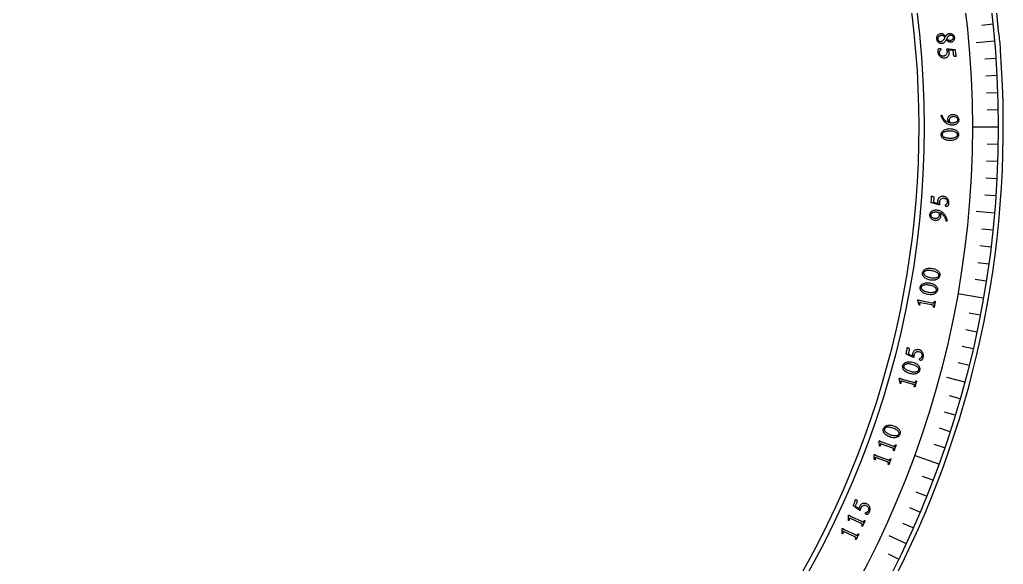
# Model space of a CAD drawing. Header units: millimetres. Extents: x -50 to 50, y -50 to 64.
# Drawn here: x 0.35 to 50, y -22.07 to 5.43 of the extents above; entities that cross this region are included whole.
import ezdxf

# ---------------------------------------------------------------- set-up
doc = ezdxf.new("R2010")
doc.units = ezdxf.units.MM
for name, color, linetype in [('CUT_INNER', 6, 'Continuous'), ('CUT_OUTER', 1, 'Continuous'), ('ENGRAVE', 7, 'Continuous'), ('ENGRAVE_FINE', 8, 'Continuous'), ('TEXT', 5, 'Continuous')]:
    doc.layers.add(name, color=color, linetype=linetype)

msp = doc.modelspace()

# ---------------------------------------------------------------- linework, layer by layer
at = {"layer": 'CUT_INNER'}
msp.add_arc((0.0002, -0.0001), 45.7499, 92.31774, 38.3206, dxfattribs=at)
at = {"layer": 'CUT_OUTER'}
for centre, radius, start, end in [((0.1797, 0.025), 49.8186, 5.34068, 8.79226), ((46.0281, 3.939), 3.8229, 358.87126, 10.90139), ((0, -0.0002), 49.9998, 177.11535, 4.43206)]:
    msp.add_arc(centre, radius, start, end, dxfattribs=at)
at = {"layer": 'ENGRAVE'}
for points in [[(49.5557, 4.3356), (48.6243, 4.2541)], [(49.745, 0), (48.436, 0)], [(49.5557, -4.3356), (48.6243, -4.2541)], [(48.9893, -8.6381), (47.7001, -8.4108)], [(48.05, -12.875), (47.1468, -12.633)], [(46.745, -17.0138), (45.515, -16.5661)], [(45.0843, -21.0231), (44.2369, -20.628)]]:
    msp.add_lwpolyline(points, dxfattribs=at)
for radius in [49.745, 48.436, 46.005]:
    msp.add_circle((0, 0), radius, dxfattribs=at)
at = {"layer": 'ENGRAVE_FINE'}
for points in [[(49.4725, 5.1998), (48.9146, 5.1411)], [(49.6238, 3.47), (49.0642, 3.4309)], [(49.6768, 2.6035), (49.1166, 2.5741)], [(49.7147, 1.7361), (49.154, 1.7165)], [(49.7374, 0.8682), (49.1765, 0.8584)], [(49.7374, -0.8682), (49.1765, -0.8584)], [(49.7147, -1.7361), (49.154, -1.7165)], [(49.6768, -2.6035), (49.1166, -2.5741)], [(49.6238, -3.47), (49.0642, -3.4309)], [(49.4725, -5.1998), (48.9146, -5.1411)], [(49.3742, -6.0624), (48.8174, -5.994)], [(49.2609, -6.9232), (48.7053, -6.8451)], [(49.1326, -7.7818), (48.5785, -7.6941)], [(48.831, -9.4918), (48.2804, -9.3847)], [(48.658, -10.3426), (48.1092, -10.2259)], [(48.47, -11.1902), (47.9234, -11.064)], [(48.2674, -12.0344), (47.723, -11.8987)], [(47.818, -13.7116), (47.2787, -13.5569)], [(47.5714, -14.544), (47.0349, -14.38)], [(47.3103, -15.3721), (46.7768, -15.1987)], [(47.0348, -16.1954), (46.5044, -16.0127)], [(46.441, -17.827), (45.9172, -17.626)], [(46.1228, -18.6348), (45.6026, -18.4247)], [(45.7905, -19.4369), (45.2741, -19.2177)], [(45.4443, -20.2331), (44.9318, -20.0049)], [(44.7105, -21.8068), (44.2063, -21.5608)]]:
    msp.add_lwpolyline(points, dxfattribs=at)
at = {"layer": 'TEXT'}
for points in [[(47.5297, 4.5295), (47.5312, 4.499), (47.5295, 4.4695), (47.5247, 4.4411), (47.5168, 4.4137), (47.5059, 4.3881), (47.4922, 4.3647), (47.4756, 4.3437), (47.4561, 4.325), (47.4338, 4.3093), (47.4088, 4.2973), (47.3809, 4.2889), (47.3503, 4.2842), (47.3246, 4.2835), (47.3003, 4.2861), (47.2775, 4.292), (47.2561, 4.3012), (47.2361, 4.3127), (47.2173, 4.3257), (47.1999, 4.3401), (47.1837, 4.356), (47.1686, 4.3724), (47.1547, 4.3884), (47.1418, 4.4041), (47.13, 4.4194), (47.1281, 4.423), (47.1261, 4.424), (47.1239, 4.4226), (47.1217, 4.4187), (47.1116, 4.3966), (47.0998, 4.3745), (47.0862, 4.3523), (47.0709, 4.3301), (47.0541, 4.3086), (47.036, 4.2889), (47.0168, 4.2708), (46.9964, 4.2543), (46.9749, 4.2404), (46.9526, 4.2298), (46.9295, 4.2226), (46.9055, 4.2187), (46.872, 4.218), (46.8399, 4.2219), (46.8091, 4.2305), (46.7797, 4.2438), (46.7522, 4.2609), (46.7273, 4.2812), (46.705, 4.3045), (46.6853, 4.3309), (46.6688, 4.3596), (46.6561, 4.3898), (46.6472, 4.4215), (46.6421, 4.4547), (46.6404, 4.4905), (46.6424, 4.5247), (46.648, 4.5573), (46.6572, 4.5882), (46.6699, 4.6168), (46.6856, 4.6425), (46.7044, 4.6654), (46.7263, 4.6853), (46.7509, 4.7018), (46.7778, 4.7146), (46.807, 4.7236), (46.8386, 4.7288), (46.8604, 4.7298), (46.8815, 4.7282), (46.9017, 4.7241), (46.9212, 4.7175), (46.9398, 4.7089), (46.9575, 4.699), (46.9743, 4.6877), (46.9901, 4.6751), (47.0049, 4.6618), (47.0188, 4.6482), (47.0315, 4.6345), (47.0433, 4.6205), (47.054, 4.6071), (47.0637, 4.5948), (47.0724, 4.5838), (47.0801, 4.5741), (47.0823, 4.5722), (47.0842, 4.5716), (47.0858, 4.5725), (47.0871, 4.5747), (47.095, 4.5899), (47.1046, 4.6059), (47.116, 4.6227), (47.1292, 4.6402), (47.1439, 4.6577), (47.1601, 4.674), (47.1777, 4.6893), (47.1967, 4.7034), (47.217, 4.7157), (47.2388, 4.7252), (47.2618, 4.7319), (47.2862, 4.7358), (47.3151, 4.7367), (47.3433, 4.7335), (47.3709, 4.7263), (47.3979, 4.715), (47.4235, 4.7002), (47.4469, 4.6827), (47.4683, 4.6624), (47.4875, 4.6392), (47.5038, 4.614), (47.5163, 4.5873), (47.5249, 4.5591), (47.5297, 4.5295)], [(46.6911, 4.4566), (46.6967, 4.4252), (46.7072, 4.3978), (46.7225, 4.3742), (46.7428, 4.3544), (46.767, 4.3392), (46.794, 4.3293), (46.8238, 4.3245), (46.8565, 4.3251), (46.8769, 4.3284), (46.8965, 4.3347), (46.9152, 4.3439), (46.933, 4.356), (46.9498, 4.37), (46.9654, 4.385), (46.9799, 4.401), (46.9932, 4.4179), (47.0053, 4.4349), (47.0162, 4.4513), (47.0258, 4.4671), (47.0342, 4.4823), (47.0411, 4.4957), (47.0466, 4.5063), (47.0506, 4.5142), (47.0531, 4.5193), (47.0541, 4.522), (47.0547, 4.5244), (47.0551, 4.5263), (47.0551, 4.5279), (47.0548, 4.5298), (47.0544, 4.5314), (47.0538, 4.5326), (47.0532, 4.5334), (47.0326, 4.5577), (47.0112, 4.5781), (46.989, 4.5946), (46.9659, 4.6073), (46.9412, 4.6162), (46.9142, 4.6217), (46.885, 4.6237), (46.8534, 4.6222), (46.8267, 4.6182), (46.8023, 4.6116), (46.7801, 4.6024), (46.7603, 4.5906), (46.7428, 4.5769), (46.7278, 4.562), (46.7152, 4.5459), (46.7052, 4.5285), (46.6977, 4.5105), (46.6929, 4.4926), (46.6907, 4.4746), (46.6911, 4.4566)], [(47.4817, 4.532), (47.4767, 4.5555), (47.4662, 4.5766), (47.4504, 4.5952), (47.4291, 4.6115), (47.4044, 4.6243), (47.3779, 4.6326), (47.3498, 4.6364), (47.32, 4.6356), (47.2954, 4.6317), (47.2731, 4.6248), (47.2531, 4.6151), (47.2354, 4.6026), (47.2197, 4.5881), (47.2058, 4.5727), (47.1937, 4.5562), (47.1833, 4.5389), (47.1741, 4.5216), (47.1658, 4.5054), (47.1582, 4.4904), (47.1513, 4.4765), (47.1508, 4.4749), (47.1506, 4.4729), (47.1506, 4.4706), (47.1507, 4.468), (47.1508, 4.4673), (47.1508, 4.4669), (47.1508, 4.4666), (47.1508, 4.4666), (47.1511, 4.4646), (47.1516, 4.4627), (47.1521, 4.4611), (47.1529, 4.4597), (47.1696, 4.4411), (47.1878, 4.4249), (47.2075, 4.4108), (47.2288, 4.399), (47.2516, 4.39), (47.2758, 4.3843), (47.3015, 4.3819), (47.3286, 4.3828), (47.3486, 4.3857), (47.3679, 4.3905), (47.3868, 4.3974), (47.4051, 4.4062), (47.4223, 4.4168), (47.4378, 4.4289), (47.4515, 4.4426), (47.4635, 4.4578), (47.473, 4.4744), (47.4792, 4.4923), (47.4821, 4.5115), (47.4817, 4.532)], [(47.2574, 3.7589), (47.2583, 3.7196), (47.2543, 3.683), (47.2455, 3.6491), (47.232, 3.618), (47.2147, 3.5897), (47.1948, 3.5646), (47.1723, 3.5425), (47.1472, 3.5235), (47.1205, 3.508), (47.093, 3.4963), (47.0648, 3.4884), (47.0359, 3.4843), (47.0017, 3.4837), (46.9689, 3.4869), (46.9375, 3.494), (46.9074, 3.5049), (46.879, 3.5191), (46.8525, 3.5358), (46.8279, 3.5551), (46.8052, 3.5769), (46.7846, 3.6009), (46.7662, 3.6264), (46.75, 3.6537), (46.736, 3.6825), (46.7245, 3.7125), (46.7154, 3.743), (46.709, 3.774), (46.7051, 3.8056), (46.7045, 3.8196), (46.7046, 3.8354), (46.7056, 3.8529), (46.7074, 3.8721), (46.7102, 3.8917), (46.7142, 3.9105), (46.7194, 3.9284), (46.7258, 3.9455), (46.7283, 3.9489), (46.7322, 3.953), (46.7374, 3.958), (46.7439, 3.9638), (46.7512, 3.9693), (46.7589, 3.9735), (46.7668, 3.9762), (46.775, 3.9776), (46.789, 3.9777), (46.8018, 3.9755), (46.8134, 3.9711), (46.8238, 3.9643), (46.8325, 3.956), (46.839, 3.9468), (46.8433, 3.9369), (46.8453, 3.9262), (46.845, 3.9129), (46.842, 3.9009), (46.8361, 3.8901), (46.8273, 3.8806), (46.8175, 3.8717), (46.8083, 3.8628), (46.7997, 3.8538), (46.7917, 3.8448), (46.7835, 3.8339), (46.7769, 3.8221), (46.7718, 3.8095), (46.7683, 3.7961), (46.7661, 3.7823), (46.7648, 3.7688), (46.7644, 3.7553), (46.765, 3.7421), (46.7677, 3.7241), (46.7729, 3.7062), (46.7807, 3.6884), (46.791, 3.6708), (46.8041, 3.654), (46.8204, 3.639), (46.84, 3.6257), (46.8627, 3.6142), (46.8888, 3.6052), (46.9187, 3.5996), (46.9522, 3.5974), (46.9894, 3.5987), (47.0111, 3.6017), (47.0331, 3.6075), (47.0553, 3.616), (47.0777, 3.6272), (47.0992, 3.6414), (47.1187, 3.6587), (47.1362, 3.6791), (47.1518, 3.7026), (47.1641, 3.7295), (47.1719, 3.7602), (47.1754, 3.7945), (47.1743, 3.8326), (47.173, 3.8447), (47.1706, 3.8587), (47.1674, 3.8745), (47.1631, 3.8923), (47.1584, 3.9096), (47.1536, 3.9242), (47.1488, 3.9362), (47.144, 3.9456), (47.1442, 3.9477), (47.1452, 3.9498), (47.147, 3.9518), (47.1496, 3.9538), (47.1526, 3.9556), (47.1558, 3.957), (47.1591, 3.9579), (47.1625, 3.9584), (47.2015, 3.9539), (47.2405, 3.9494), (47.2794, 3.9449), (47.3184, 3.9404), (47.3567, 3.9359), (47.3937, 3.9316), (47.4293, 3.9275), (47.4636, 3.9234), (47.4957, 3.9197), (47.5247, 3.9166), (47.5506, 3.914), (47.5733, 3.9119), (47.5896, 3.7086), (47.5909, 3.6944), (47.5925, 3.68), (47.5945, 3.6655), (47.5969, 3.6509), (47.5994, 3.6368), (47.6019, 3.6239), (47.6044, 3.6123), (47.6069, 3.6019), (47.6091, 3.5934), (47.6107, 3.5873), (47.6116, 3.5836), (47.6119, 3.5824), (47.6102, 3.5789), (47.6086, 3.5756), (47.6071, 3.5726), (47.6058, 3.5699), (47.6044, 3.5676), (47.6026, 3.5659), (47.6004, 3.5648), (47.5978, 3.5643), (47.5949, 3.5644), (47.5902, 3.565), (47.5839, 3.5661), (47.5758, 3.5676), (47.5667, 3.5697), (47.5571, 3.5723), (47.547, 3.5753), (47.5364, 3.5789), (47.526, 3.5829), (47.5162, 3.5874), (47.507, 3.5925), (47.4985, 3.598), (47.496, 3.6127), (47.4934, 3.6288), (47.4906, 3.6463), (47.4878, 3.6652), (47.485, 3.6857), (47.4824, 3.708), (47.4799, 3.7321), (47.4777, 3.758), (47.4684, 3.8735), (47.4371, 3.8773), (47.4056, 3.8809), (47.3738, 3.8845), (47.3417, 3.8879), (47.3099, 3.8913), (47.2789, 3.8949), (47.2486, 3.8986), (47.2191, 3.9025), (47.2257, 3.8878), (47.2321, 3.871), (47.2381, 3.8518), (47.244, 3.8305), (47.2491, 3.8091), (47.253, 3.7901), (47.2558, 3.7734), (47.2574, 3.7589)], [(46.8937, 0.6095), (46.9017, 0.5873), (46.9111, 0.5636), (46.9218, 0.5385), (46.934, 0.5118), (46.948, 0.4844), (46.964, 0.4569), (46.9821, 0.4293), (47.0022, 0.4017), (47.0248, 0.3746), (47.05, 0.3489), (47.0779, 0.3244), (47.1086, 0.3012), (47.1422, 0.2802), (47.1792, 0.262), (47.2197, 0.2466), (47.2635, 0.2342), (47.2495, 0.2523), (47.2372, 0.2717), (47.2266, 0.2925), (47.2175, 0.3145), (47.2104, 0.3366), (47.2052, 0.3574), (47.202, 0.3768), (47.2009, 0.395), (47.2022, 0.4293), (47.2069, 0.4607), (47.2149, 0.4893), (47.2263, 0.515), (47.2402, 0.5381), (47.256, 0.5588), (47.2737, 0.5771), (47.2932, 0.5929), (47.3139, 0.6065), (47.3352, 0.618), (47.357, 0.6275), (47.3794, 0.6348), (47.4014, 0.6403), (47.4224, 0.6443), (47.4423, 0.6469), (47.461, 0.6479), (47.4987, 0.646), (47.5349, 0.6395), (47.5695, 0.6283), (47.6027, 0.6124), (47.6336, 0.5924), (47.6615, 0.5691), (47.6863, 0.5424), (47.7081, 0.5125), (47.7258, 0.4799), (47.7386, 0.4455), (47.7464, 0.4093), (47.7492, 0.3712), (47.7478, 0.3408), (47.7428, 0.3118), (47.7345, 0.2844), (47.7227, 0.2584), (47.7081, 0.2342), (47.6913, 0.2117), (47.6723, 0.1912), (47.6511, 0.1725), (47.6281, 0.1558), (47.6038, 0.1413), (47.5782, 0.1288), (47.5513, 0.1185), (47.5237, 0.1104), (47.4962, 0.1046), (47.4688, 0.1012), (47.4415, 0.0999), (47.3898, 0.1019), (47.3394, 0.108), (47.2905, 0.1182), (47.2429, 0.1325), (47.1975, 0.1509), (47.155, 0.1733), (47.1155, 0.1999), (47.0789, 0.2305), (47.0527, 0.2552), (47.0276, 0.2819), (47.0034, 0.3107), (46.9803, 0.3415), (46.9585, 0.3736), (46.9384, 0.4058), (46.9199, 0.4384), (46.903, 0.4711), (46.8879, 0.5035), (46.8749, 0.5347), (46.8638, 0.5647), (46.8547, 0.5937), (46.8557, 0.5981), (46.8588, 0.6017), (46.8641, 0.6045), (46.8714, 0.6064), (46.879, 0.6077), (46.8853, 0.6087), (46.8902, 0.6093), (46.8937, 0.6095)], [(47.3236, 0.2233), (47.3349, 0.222), (47.3464, 0.2209), (47.358, 0.22), (47.3698, 0.2193), (47.3817, 0.2187), (47.3936, 0.2183), (47.4055, 0.2181), (47.4174, 0.2181), (47.4407, 0.2188), (47.4645, 0.2208), (47.4889, 0.224), (47.5138, 0.2284), (47.5385, 0.2341), (47.5623, 0.241), (47.5853, 0.2491), (47.6073, 0.2585), (47.628, 0.2692), (47.6465, 0.2814), (47.6631, 0.2949), (47.6777, 0.3098), (47.6895, 0.3261), (47.6979, 0.3436), (47.7029, 0.3623), (47.7044, 0.3822), (47.7003, 0.4134), (47.6885, 0.4417), (47.669, 0.4672), (47.6419, 0.4899), (47.609, 0.5084), (47.5723, 0.5214), (47.5319, 0.5291), (47.4876, 0.5312), (47.4593, 0.5299), (47.4319, 0.5264), (47.4053, 0.5208), (47.3794, 0.5132), (47.3553, 0.5032), (47.3337, 0.4905), (47.3147, 0.4753), (47.2982, 0.4575), (47.2849, 0.437), (47.2755, 0.4135), (47.27, 0.387), (47.2683, 0.3577), (47.269, 0.3425), (47.2708, 0.3266), (47.2737, 0.31), (47.2778, 0.2925), (47.2842, 0.2748), (47.2939, 0.2573), (47.3071, 0.2402), (47.3236, 0.2233)], [(47.7408, -0.3768), (47.7367, -0.4238), (47.725, -0.4668), (47.7058, -0.5059), (47.6791, -0.5412), (47.6462, -0.5723), (47.6083, -0.5994), (47.5655, -0.6222), (47.5177, -0.6409), (47.4663, -0.6553), (47.4127, -0.6653), (47.3567, -0.671), (47.2984, -0.6723), (47.2402, -0.6693), (47.1844, -0.6619), (47.131, -0.6503), (47.0801, -0.6343), (47.0328, -0.6142), (46.9904, -0.5904), (46.953, -0.5627), (46.9205, -0.5312), (46.8943, -0.496), (46.8757, -0.4575), (46.8647, -0.4154), (46.8612, -0.3699), (46.8654, -0.3256), (46.877, -0.2845), (46.8963, -0.2465), (46.9231, -0.2116), (46.9561, -0.1803), (46.9939, -0.1529), (47.0366, -0.1293), (47.0842, -0.1097), (47.1354, -0.0942), (47.189, -0.0831), (47.2449, -0.0765), (47.3031, -0.0744), (47.3614, -0.0767), (47.4173, -0.0834), (47.4708, -0.0945), (47.5219, -0.11), (47.5694, -0.1298), (47.6118, -0.1536), (47.6493, -0.1816), (47.6817, -0.2136), (47.7078, -0.2494), (47.7264, -0.2885), (47.7374, -0.331), (47.7408, -0.3768)], [(47.6904, -0.3835), (47.6873, -0.3555), (47.6777, -0.3295), (47.6615, -0.3054), (47.6387, -0.2834), (47.6103, -0.2636), (47.5775, -0.2462), (47.5402, -0.2311), (47.4985, -0.2185), (47.4532, -0.2084), (47.4056, -0.2012), (47.3554, -0.1967), (47.3028, -0.1951), (47.2507, -0.1963), (47.2009, -0.2003), (47.1532, -0.2071), (47.1076, -0.2167), (47.0654, -0.2286), (47.0276, -0.2426), (46.9943, -0.2586), (46.9654, -0.2766), (46.942, -0.2964), (46.9253, -0.3176), (46.9151, -0.3404), (46.9116, -0.3647), (46.9148, -0.3941), (46.9248, -0.4209), (46.9416, -0.4451), (46.9653, -0.4669), (46.9946, -0.4861), (47.0285, -0.5029), (47.067, -0.5172), (47.11, -0.5291), (47.1564, -0.5385), (47.2046, -0.5454), (47.2548, -0.5498), (47.307, -0.5517), (47.3595, -0.5509), (47.4093, -0.5474), (47.4564, -0.5412), (47.5009, -0.5321), (47.5418, -0.5206), (47.5784, -0.5068), (47.6107, -0.4909), (47.6386, -0.4729), (47.6611, -0.4529), (47.6772, -0.4313), (47.687, -0.4082), (47.6904, -0.3835)], [(46.6998, -3.7145), (46.7052, -3.676), (46.7147, -3.6409), (46.7286, -3.6092), (46.7467, -3.5808), (46.7681, -3.5558), (46.7915, -3.5341), (46.817, -3.5158), (46.8446, -3.5009), (46.8734, -3.4896), (46.9023, -3.4821), (46.9314, -3.4785), (46.9606, -3.4788), (46.9945, -3.4832), (47.0264, -3.4912), (47.0565, -3.5028), (47.0845, -3.5182), (47.1105, -3.5364), (47.1342, -3.557), (47.1556, -3.5799), (47.1747, -3.6051), (47.1915, -3.6322), (47.2057, -3.6605), (47.2175, -3.6902), (47.2267, -3.7212), (47.2334, -3.7529), (47.2375, -3.7848), (47.2388, -3.8168), (47.2375, -3.849), (47.2359, -3.8631), (47.2332, -3.8788), (47.2293, -3.8961), (47.2244, -3.9149), (47.2184, -3.9341), (47.2113, -3.9521), (47.2032, -3.9691), (47.194, -3.985), (47.1909, -3.988), (47.1864, -3.9915), (47.1805, -3.9955), (47.1731, -4.0002), (47.1649, -4.0044), (47.1567, -4.0073), (47.1484, -4.0087), (47.1401, -4.0087), (47.1262, -4.0064), (47.1139, -4.002), (47.1033, -3.9956), (47.0942, -3.9872), (47.087, -3.9775), (47.0822, -3.9673), (47.0796, -3.9568), (47.0794, -3.9458), (47.0819, -3.9327), (47.0869, -3.9213), (47.0945, -3.9116), (47.1047, -3.9036), (47.1158, -3.8964), (47.1264, -3.889), (47.1364, -3.8815), (47.1457, -3.8739), (47.1556, -3.8644), (47.164, -3.8538), (47.1711, -3.842), (47.1767, -3.8293), (47.1812, -3.8159), (47.1847, -3.8026), (47.1872, -3.7893), (47.1887, -3.776), (47.1889, -3.7576), (47.1866, -3.739), (47.1817, -3.7201), (47.1743, -3.7009), (47.164, -3.6821), (47.1502, -3.6647), (47.1329, -3.6484), (47.1123, -3.6334), (47.0878, -3.6205), (47.0592, -3.6104), (47.0264, -3.6031), (46.9894, -3.5987), (46.9675, -3.5984), (46.9449, -3.6007), (46.9217, -3.6057), (46.8978, -3.6134), (46.8744, -3.624), (46.8524, -3.638), (46.832, -3.6553), (46.813, -3.676), (46.7966, -3.7005), (46.7841, -3.7293), (46.7752, -3.7623), (46.7701, -3.7997), (46.7695, -3.8118), (46.7696, -3.8259), (46.7702, -3.8419), (46.7715, -3.8599), (46.7733, -3.8776), (46.7756, -3.8928), (46.7784, -3.9053), (46.7817, -3.9153), (46.7811, -3.9173), (46.7798, -3.9191), (46.7776, -3.9208), (46.7747, -3.9224), (46.7714, -3.9236), (46.7681, -3.9244), (46.7647, -3.9248), (46.7612, -3.9247), (46.7235, -3.9139), (46.6859, -3.9031), (46.6482, -3.8923), (46.6105, -3.8815), (46.5734, -3.8708), (46.5377, -3.8606), (46.5032, -3.8508), (46.47, -3.8413), (46.4389, -3.8325), (46.4108, -3.8248), (46.3857, -3.8181), (46.3636, -3.8124), (46.3795, -3.6143), (46.3804, -3.6004), (46.381, -3.5864), (46.3812, -3.5721), (46.3811, -3.5576), (46.3807, -3.5437), (46.3801, -3.5309), (46.3794, -3.5194), (46.3785, -3.509), (46.3776, -3.5004), (46.3769, -3.4943), (46.3765, -3.4907), (46.3764, -3.4895), (46.3787, -3.4863), (46.3807, -3.4834), (46.3826, -3.4807), (46.3843, -3.4783), (46.386, -3.4763), (46.388, -3.4749), (46.3904, -3.4742), (46.393, -3.4741), (46.3959, -3.4746), (46.4004, -3.4759), (46.4065, -3.4778), (46.4143, -3.4805), (46.423, -3.4839), (46.4321, -3.4878), (46.4416, -3.4922), (46.4516, -3.4972), (46.4613, -3.5027), (46.4703, -3.5085), (46.4786, -3.5147), (46.4862, -3.5213), (46.4865, -3.5359), (46.4867, -3.5519), (46.4868, -3.5692), (46.4867, -3.5879), (46.4864, -3.6082), (46.4855, -3.6302), (46.4842, -3.6538), (46.4824, -3.6792), (46.4733, -3.7923), (46.5036, -3.801), (46.5342, -3.8096), (46.565, -3.8182), (46.5961, -3.8267), (46.6269, -3.8352), (46.6569, -3.8437), (46.6862, -3.8522), (46.7146, -3.8608), (46.7105, -3.8454), (46.707, -3.8279), (46.7041, -3.8083), (46.7018, -3.7865), (46.7001, -3.7649), (46.6993, -3.7457), (46.6992, -3.7289), (46.6998, -3.7145)], [(47.1185, -4.7401), (47.1131, -4.717), (47.1064, -4.6922), (47.0985, -4.6658), (47.0894, -4.6377), (47.0785, -4.6088), (47.0655, -4.5795), (47.0505, -4.55), (47.0333, -4.5202), (47.0137, -4.4908), (46.9913, -4.4625), (46.966, -4.4353), (46.9378, -4.4091), (46.9065, -4.3848), (46.8714, -4.3631), (46.8327, -4.3439), (46.7903, -4.3274), (46.8024, -4.3466), (46.8127, -4.3671), (46.8213, -4.3887), (46.8281, -4.4114), (46.833, -4.434), (46.8361, -4.4551), (46.8372, -4.4748), (46.8365, -4.4929), (46.8316, -4.5267), (46.8236, -4.5574), (46.8126, -4.5848), (46.7985, -4.6091), (46.7821, -4.6304), (46.7641, -4.6491), (46.7446, -4.6652), (46.7234, -4.6787), (46.7013, -4.6898), (46.6789, -4.6987), (46.6562, -4.7055), (46.6331, -4.7102), (46.6106, -4.7131), (46.5893, -4.7147), (46.5693, -4.7149), (46.5505, -4.7137), (46.5133, -4.7076), (46.4781, -4.6971), (46.4449, -4.6823), (46.4137, -4.663), (46.3852, -4.6401), (46.3601, -4.6143), (46.3383, -4.5858), (46.3198, -4.5543), (46.3056, -4.5208), (46.2964, -4.4861), (46.2924, -4.4502), (46.2935, -4.4131), (46.2979, -4.3837), (46.3057, -4.3562), (46.3167, -4.3304), (46.3309, -4.3064), (46.3477, -4.2842), (46.3666, -4.2641), (46.3874, -4.2459), (46.4103, -4.2297), (46.4347, -4.2156), (46.4602, -4.2037), (46.4868, -4.1939), (46.5146, -4.1863), (46.5428, -4.181), (46.5706, -4.1778), (46.5982, -4.1769), (46.6255, -4.1782), (46.6769, -4.1849), (46.7265, -4.1955), (46.7743, -4.21), (46.8204, -4.2286), (46.8639, -4.251), (46.9041, -4.2774), (46.9409, -4.3075), (46.9743, -4.3416), (46.998, -4.3687), (47.0204, -4.3979), (47.0415, -4.4291), (47.0614, -4.4623), (47.0797, -4.4966), (47.0964, -4.531), (47.1114, -4.5656), (47.1246, -4.6003), (47.1361, -4.6343), (47.1456, -4.6671), (47.1533, -4.6986), (47.159, -4.7287), (47.1575, -4.733), (47.154, -4.7363), (47.1485, -4.7385), (47.141, -4.7396), (47.1333, -4.74), (47.1269, -4.7403), (47.122, -4.7403), (47.1185, -4.7401)], [(46.7314, -4.3107), (46.7203, -4.3084), (46.709, -4.3062), (46.6975, -4.3042), (46.6859, -4.3023), (46.6741, -4.3006), (46.6623, -4.2991), (46.6505, -4.2978), (46.6386, -4.2966), (46.6153, -4.2951), (46.5914, -4.2947), (46.5669, -4.2955), (46.5417, -4.2974), (46.5165, -4.3006), (46.4922, -4.305), (46.4685, -4.3107), (46.4457, -4.3177), (46.4241, -4.3261), (46.4045, -4.3361), (46.3867, -4.3476), (46.3707, -4.3607), (46.3574, -4.3753), (46.3473, -4.3915), (46.3405, -4.4091), (46.3369, -4.4283), (46.3379, -4.459), (46.3467, -4.4877), (46.3634, -4.5145), (46.388, -4.5395), (46.4187, -4.561), (46.4538, -4.5777), (46.4932, -4.5896), (46.537, -4.5966), (46.5652, -4.5983), (46.5929, -4.5979), (46.6199, -4.5953), (46.6465, -4.5906), (46.6715, -4.5834), (46.6943, -4.5733), (46.7149, -4.5603), (46.7332, -4.5445), (46.7485, -4.5256), (46.7603, -4.5034), (46.7686, -4.4779), (46.7733, -4.449), (46.7741, -4.434), (46.7739, -4.4181), (46.7726, -4.4013), (46.7703, -4.3836), (46.7657, -4.3655), (46.7577, -4.3473), (46.7463, -4.329), (46.7314, -4.3107)], [(45.9269, -7.3526), (45.9378, -7.308), (45.9555, -7.2683), (45.9801, -7.2333), (46.0114, -7.2031), (46.0484, -7.1777), (46.0896, -7.1569), (46.1351, -7.1407), (46.185, -7.1292), (46.2378, -7.1223), (46.2923, -7.12), (46.3485, -7.1221), (46.4064, -7.1289), (46.4637, -7.1399), (46.5179, -7.1548), (46.5692, -7.1738), (46.6174, -7.1967), (46.6614, -7.2232), (46.7, -7.2529), (46.7331, -7.2858), (46.7607, -7.3218), (46.7815, -7.3607), (46.7943, -7.402), (46.7989, -7.4456), (46.7954, -7.4917), (46.7845, -7.5353), (46.7666, -7.5746), (46.7417, -7.6096), (46.7098, -7.6401), (46.6722, -7.6661), (46.6304, -7.6873), (46.5845, -7.7039), (46.5343, -7.7156), (46.4813, -7.7227), (46.4267, -7.7249), (46.3704, -7.7223), (46.3126, -7.7149), (46.2555, -7.7032), (46.2014, -7.6876), (46.1504, -7.6681), (46.1024, -7.6447), (46.0587, -7.6179), (46.0206, -7.588), (45.9879, -7.5551), (45.9609, -7.519), (45.9405, -7.4804), (45.9281, -7.4398), (45.9235, -7.3973), (45.9269, -7.3526)], [(45.9777, -7.3538), (45.9766, -7.3813), (45.9823, -7.4079), (45.9947, -7.4335), (46.014, -7.4583), (46.039, -7.4819), (46.0687, -7.5038), (46.1032, -7.5243), (46.1425, -7.5431), (46.1857, -7.56), (46.2316, -7.5746), (46.2805, -7.5868), (46.3322, -7.5967), (46.3837, -7.6037), (46.4336, -7.6077), (46.4818, -7.6085), (46.5283, -7.6062), (46.5719, -7.6009), (46.6114, -7.5929), (46.6468, -7.5822), (46.6782, -7.5688), (46.7043, -7.5527), (46.7241, -7.5341), (46.7376, -7.513), (46.7448, -7.4893), (46.7461, -7.4595), (46.7403, -7.4313), (46.7272, -7.4046), (46.707, -7.3795), (46.6808, -7.356), (46.6497, -7.3344), (46.6137, -7.3146), (46.5729, -7.2967), (46.5284, -7.2807), (46.4816, -7.267), (46.4325, -7.2555), (46.3812, -7.2462), (46.3291, -7.2394), (46.2793, -7.2357), (46.2318, -7.2351), (46.1865, -7.2375), (46.1444, -7.2429), (46.1062, -7.2509), (46.072, -7.2616), (46.0419, -7.2751), (46.0167, -7.2911), (45.9976, -7.3095), (45.9846, -7.3304), (45.9777, -7.3538)], [(45.8051, -8.0767), (45.8167, -8.0323), (45.8351, -7.9928), (45.8602, -7.9582), (45.892, -7.9285), (45.9293, -7.9037), (45.9709, -7.8835), (46.0166, -7.8681), (46.0667, -7.8574), (46.1196, -7.8513), (46.1742, -7.8498), (46.2303, -7.8529), (46.2881, -7.8605), (46.3452, -7.8724), (46.3992, -7.8882), (46.4501, -7.908), (46.498, -7.9317), (46.5416, -7.9589), (46.5797, -7.9892), (46.6123, -8.0226), (46.6393, -8.0591), (46.6595, -8.0982), (46.6716, -8.1397), (46.6755, -8.1834), (46.6713, -8.2294), (46.6598, -8.2729), (46.6412, -8.3119), (46.6158, -8.3464), (46.5833, -8.3765), (46.5454, -8.4019), (46.5033, -8.4225), (46.4571, -8.4382), (46.4067, -8.4492), (46.3536, -8.4554), (46.2989, -8.4568), (46.2428, -8.4533), (46.1851, -8.445), (46.1282, -8.4324), (46.0743, -8.4159), (46.0236, -8.3956), (45.976, -8.3715), (45.9327, -8.344), (45.895, -8.3135), (45.863, -8.28), (45.8364, -8.2436), (45.8167, -8.2047), (45.8049, -8.1639), (45.801, -8.1212), (45.8051, -8.0767)], [(45.8559, -8.0786), (45.8543, -8.1061), (45.8596, -8.1328), (45.8717, -8.1586), (45.8905, -8.1837), (45.9151, -8.2077), (45.9445, -8.2301), (45.9787, -8.2511), (46.0177, -8.2705), (46.0606, -8.2881), (46.1063, -8.3034), (46.1549, -8.3164), (46.2065, -8.3271), (46.2579, -8.335), (46.3077, -8.3397), (46.3559, -8.3413), (46.4024, -8.3397), (46.4461, -8.3351), (46.4857, -8.3278), (46.5213, -8.3176), (46.5529, -8.3047), (46.5793, -8.289), (46.5994, -8.2707), (46.6132, -8.2498), (46.6208, -8.2262), (46.6225, -8.1965), (46.6171, -8.1682), (46.6045, -8.1413), (46.5847, -8.1158), (46.5589, -8.092), (46.5282, -8.0699), (46.4925, -8.0495), (46.4519, -8.0309), (46.4077, -8.0143), (46.3611, -7.9998), (46.3122, -7.9875), (46.261, -7.9774), (46.2091, -7.9698), (46.1593, -7.9654), (46.1118, -7.964), (46.0665, -7.9657), (46.0243, -7.9704), (45.986, -7.9778), (45.9517, -7.988), (45.9213, -8.001), (45.8959, -8.0166), (45.8765, -8.0347), (45.8632, -8.0554), (45.8559, -8.0786)], [(46.3697, -8.9688), (45.8274, -8.8639), (45.814, -8.8617), (45.8027, -8.8607), (45.7935, -8.8609), (45.7864, -8.8623), (45.7809, -8.865), (45.7765, -8.8691), (45.7733, -8.8745), (45.7713, -8.8813), (45.7703, -8.8899), (45.7702, -8.9008), (45.771, -8.914), (45.7726, -8.9294), (45.7747, -8.9451), (45.7767, -8.9588), (45.7786, -8.9705), (45.7805, -8.9803), (45.7744, -8.9847), (45.768, -8.9874), (45.7615, -8.9885), (45.7547, -8.988), (45.7547, -8.988), (45.7544, -8.9879), (45.754, -8.9878), (45.7534, -8.9877), (45.7509, -8.9871), (45.749, -8.9862), (45.7477, -8.985), (45.747, -8.9837), (45.7399, -8.9542), (45.7327, -8.925), (45.7253, -8.8961), (45.7177, -8.8674), (45.7104, -8.84), (45.7038, -8.8151), (45.6979, -8.7926), (45.6926, -8.7725), (45.6883, -8.7559), (45.6853, -8.7438), (45.6835, -8.7363), (45.683, -8.7334), (45.6835, -8.7307), (45.6846, -8.7276), (45.6867, -8.7253), (45.6897, -8.7237), (45.6936, -8.7228), (45.6978, -8.7222), (45.7016, -8.7218), (45.705, -8.7215), (45.7081, -8.7213), (45.7101, -8.7221), (45.7162, -8.7243), (45.7264, -8.728), (45.7407, -8.7332), (45.7588, -8.7391), (45.7806, -8.745), (45.8061, -8.7509), (45.8351, -8.7568), (46.39, -8.8629), (46.4049, -8.8656), (46.4193, -8.8683), (46.4331, -8.8707), (46.4465, -8.8729), (46.4591, -8.8747), (46.4705, -8.8756), (46.4809, -8.8756), (46.4903, -8.8748), (46.494, -8.8732), (46.498, -8.8695), (46.5022, -8.864), (46.5066, -8.8565), (46.5108, -8.8479), (46.5147, -8.8389), (46.5182, -8.8296), (46.5213, -8.82), (46.524, -8.8109), (46.5261, -8.8032), (46.5277, -8.7969), (46.5287, -8.7921), (46.5324, -8.7908), (46.5369, -8.7902), (46.5424, -8.7902), (46.5489, -8.7909), (46.5552, -8.7921), (46.5604, -8.7939), (46.5644, -8.7964), (46.5672, -8.7993), (46.5621, -8.8194), (46.5571, -8.8386), (46.5524, -8.8569), (46.548, -8.8744), (46.5437, -8.8919), (46.5396, -8.91), (46.5356, -8.9289), (46.5317, -8.9486), (46.5281, -8.9675), (46.5251, -8.9856), (46.5224, -9.0029), (46.5201, -9.0194), (46.518, -9.0361), (46.5157, -9.054), (46.5133, -9.0731), (46.5107, -9.0935), (46.507, -9.0952), (46.5024, -9.096), (46.4969, -9.0958), (46.4905, -9.0946), (46.4843, -9.0928), (46.4792, -9.0907), (46.4751, -9.0885), (46.4723, -9.086), (46.4731, -9.0811), (46.4739, -9.0747), (46.4748, -9.0667), (46.4757, -9.0573), (46.4764, -9.0472), (46.4766, -9.0373), (46.4763, -9.0275), (46.4755, -9.0179), (46.4742, -9.0094), (46.4724, -9.003), (46.4699, -8.9986), (46.4669, -8.9962), (46.4586, -8.992), (46.4489, -8.9881), (46.438, -8.9844), (46.4257, -8.9811), (46.4125, -8.9779), (46.3988, -8.9748), (46.3845, -8.9718), (46.3697, -8.9688)], [(45.4368, -11.4092), (45.4484, -11.3721), (45.4637, -11.3391), (45.4826, -11.3101), (45.5052, -11.2851), (45.5304, -11.2639), (45.5571, -11.2465), (45.5853, -11.2327), (45.615, -11.2225), (45.6453, -11.2162), (45.675, -11.2136), (45.7043, -11.2148), (45.733, -11.2199), (45.7657, -11.2299), (45.7959, -11.2431), (45.8236, -11.2596), (45.8488, -11.2793), (45.8713, -11.3017), (45.8913, -11.3259), (45.9086, -11.352), (45.9233, -11.3801), (45.9353, -11.4095), (45.9446, -11.4398), (45.9513, -11.471), (45.9553, -11.5031), (45.9566, -11.5355), (45.9553, -11.5676), (45.9514, -11.5995), (45.9448, -11.631), (45.9408, -11.6446), (45.9355, -11.6596), (45.9289, -11.676), (45.9209, -11.6938), (45.9118, -11.7117), (45.9018, -11.7283), (45.8909, -11.7437), (45.8792, -11.7579), (45.8757, -11.7603), (45.8707, -11.763), (45.8642, -11.766), (45.8561, -11.7694), (45.8473, -11.7722), (45.8387, -11.7736), (45.8304, -11.7736), (45.8221, -11.7722), (45.8089, -11.7677), (45.7975, -11.7614), (45.788, -11.7533), (45.7804, -11.7434), (45.775, -11.7327), (45.7719, -11.7219), (45.7711, -11.7111), (45.7727, -11.7002), (45.7773, -11.6877), (45.7842, -11.6773), (45.7933, -11.669), (45.8047, -11.6628), (45.8169, -11.6575), (45.8285, -11.652), (45.8396, -11.6463), (45.8501, -11.6403), (45.8614, -11.6325), (45.8715, -11.6235), (45.8804, -11.6131), (45.888, -11.6014), (45.8947, -11.589), (45.9003, -11.5764), (45.905, -11.5637), (45.9087, -11.5508), (45.912, -11.5328), (45.9128, -11.514), (45.9111, -11.4946), (45.907, -11.4744), (45.8999, -11.4542), (45.8892, -11.4347), (45.8749, -11.4158), (45.857, -11.3976), (45.835, -11.3807), (45.8084, -11.366), (45.7773, -11.3534), (45.7416, -11.343), (45.72, -11.339), (45.6973, -11.3376), (45.6736, -11.3387), (45.6488, -11.3422), (45.6239, -11.3489), (45.6, -11.359), (45.5769, -11.3727), (45.5548, -11.39), (45.5346, -11.4114), (45.5174, -11.4377), (45.5032, -11.4688), (45.492, -11.5049), (45.4894, -11.5167), (45.4871, -11.5306), (45.4851, -11.5465), (45.4834, -11.5644), (45.4822, -11.5822), (45.482, -11.5975), (45.4826, -11.6103), (45.4842, -11.6207), (45.4833, -11.6226), (45.4817, -11.6242), (45.4793, -11.6255), (45.4762, -11.6266), (45.4727, -11.6273), (45.4693, -11.6275), (45.4659, -11.6273), (45.4625, -11.6267), (45.4271, -11.6097), (45.3917, -11.5928), (45.3564, -11.5759), (45.321, -11.559), (45.2862, -11.5424), (45.2526, -11.5263), (45.2203, -11.5109), (45.1891, -11.496), (45.1599, -11.4823), (45.1335, -11.47), (45.1099, -11.4592), (45.089, -11.4499), (45.1375, -11.2572), (45.1407, -11.2436), (45.1436, -11.2299), (45.1462, -11.2158), (45.1485, -11.2016), (45.1504, -11.1877), (45.152, -11.1751), (45.1532, -11.1635), (45.154, -11.1532), (45.1545, -11.1446), (45.1549, -11.1385), (45.1551, -11.1348), (45.1552, -11.1336), (45.158, -11.1308), (45.1605, -11.1283), (45.1627, -11.126), (45.1648, -11.1239), (45.1668, -11.1222), (45.1691, -11.1212), (45.1715, -11.1208), (45.1741, -11.1212), (45.1769, -11.1222), (45.1811, -11.1241), (45.1868, -11.1271), (45.194, -11.131), (45.2021, -11.1358), (45.2104, -11.1411), (45.2191, -11.1471), (45.228, -11.1537), (45.2367, -11.1607), (45.2447, -11.1679), (45.2518, -11.1754), (45.2582, -11.1832), (45.2561, -11.1976), (45.2536, -11.2134), (45.2508, -11.2305), (45.2476, -11.249), (45.2439, -11.2689), (45.2395, -11.2904), (45.2342, -11.3136), (45.2282, -11.3383), (45.2005, -11.4483), (45.2289, -11.4619), (45.2576, -11.4754), (45.2866, -11.489), (45.3159, -11.5025), (45.3449, -11.516), (45.3731, -11.5294), (45.4005, -11.5427), (45.4271, -11.5559), (45.4256, -11.54), (45.425, -11.5222), (45.4254, -11.5023), (45.4268, -11.4805), (45.4287, -11.4589), (45.4311, -11.4398), (45.4338, -11.4232), (45.4368, -11.4092)], [(44.9269, -12.0381), (44.9423, -11.9949), (44.964, -11.9571), (44.992, -11.9249), (45.0263, -11.8981), (45.0657, -11.8766), (45.1088, -11.8601), (45.1558, -11.8488), (45.2065, -11.8425), (45.2598, -11.841), (45.3143, -11.8443), (45.37, -11.8522), (45.4269, -11.8649), (45.4827, -11.8817), (45.5351, -11.9022), (45.5842, -11.9263), (45.6298, -11.954), (45.6708, -11.9849), (45.7061, -12.0184), (45.7357, -12.0546), (45.7594, -12.0933), (45.7762, -12.1341), (45.7846, -12.1764), (45.7847, -12.2203), (45.7765, -12.2658), (45.7612, -12.3081), (45.7393, -12.3453), (45.7109, -12.3775), (45.676, -12.4046), (45.636, -12.4266), (45.5923, -12.4434), (45.5448, -12.4551), (45.4938, -12.4617), (45.4403, -12.4632), (45.3857, -12.4598), (45.33, -12.4514), (45.2733, -12.4381), (45.2177, -12.4206), (45.1655, -12.3995), (45.1168, -12.3749), (45.0714, -12.3467), (45.0307, -12.3156), (44.9958, -12.2819), (44.9668, -12.2458), (44.9435, -12.2071), (44.9273, -12.1666), (44.9191, -12.125), (44.9189, -12.0822), (44.9269, -12.0381)], [(44.9773, -12.0445), (44.9734, -12.0717), (44.9763, -12.0988), (44.986, -12.1256), (45.0026, -12.1522), (45.0251, -12.1782), (45.0524, -12.2031), (45.0846, -12.227), (45.1218, -12.2498), (45.1629, -12.271), (45.2072, -12.2902), (45.2545, -12.3074), (45.3049, -12.3226), (45.3555, -12.3349), (45.4047, -12.3439), (45.4525, -12.3497), (45.499, -12.3522), (45.5429, -12.3514), (45.583, -12.3476), (45.6193, -12.3406), (45.6519, -12.3304), (45.6796, -12.3172), (45.7012, -12.3007), (45.7168, -12.281), (45.7264, -12.2582), (45.7308, -12.2287), (45.7278, -12.2), (45.7176, -12.1722), (45.7001, -12.1451), (45.6765, -12.1191), (45.6478, -12.0944), (45.614, -12.071), (45.5752, -12.0489), (45.5326, -12.0285), (45.4875, -12.01), (45.4398, -11.9935), (45.3897, -11.979), (45.3386, -11.9669), (45.2895, -11.9581), (45.2422, -11.9526), (45.1969, -11.9504), (45.1545, -11.9513), (45.1157, -11.9554), (45.0806, -11.9625), (45.0492, -11.9728), (45.0226, -11.9862), (45.0017, -12.0025), (44.9866, -12.022), (44.9773, -12.0445)], [(45.4115, -12.9761), (44.8804, -12.8243), (44.8673, -12.821), (44.8561, -12.819), (44.8469, -12.8184), (44.8397, -12.8192), (44.834, -12.8213), (44.8293, -12.825), (44.8257, -12.8301), (44.8231, -12.8367), (44.8213, -12.8452), (44.8203, -12.856), (44.8199, -12.8692), (44.8202, -12.8848), (44.8209, -12.9006), (44.8217, -12.9144), (44.8226, -12.9263), (44.8236, -12.9362), (44.8171, -12.94), (44.8106, -12.9422), (44.804, -12.9427), (44.7973, -12.9416), (44.7972, -12.9415), (44.7969, -12.9415), (44.7965, -12.9414), (44.7959, -12.9412), (44.7935, -12.9403), (44.7918, -12.9393), (44.7906, -12.938), (44.79, -12.9366), (44.7855, -12.9066), (44.7808, -12.8769), (44.7759, -12.8474), (44.7709, -12.8182), (44.766, -12.7903), (44.7616, -12.7649), (44.7577, -12.7419), (44.7542, -12.7215), (44.7513, -12.7046), (44.7494, -12.6923), (44.7482, -12.6847), (44.748, -12.6817), (44.7488, -12.679), (44.7501, -12.6761), (44.7524, -12.674), (44.7555, -12.6726), (44.7595, -12.672), (44.7637, -12.6719), (44.7675, -12.6718), (44.771, -12.6718), (44.774, -12.6719), (44.776, -12.6728), (44.7819, -12.6755), (44.7917, -12.6801), (44.8055, -12.6865), (44.8231, -12.694), (44.8442, -12.7018), (44.8691, -12.7099), (44.8975, -12.7183), (45.4411, -12.8723), (45.4556, -12.8764), (45.4697, -12.8802), (45.4833, -12.8838), (45.4964, -12.8872), (45.5088, -12.8901), (45.5202, -12.892), (45.5305, -12.8929), (45.5399, -12.893), (45.5438, -12.8916), (45.5481, -12.8884), (45.5527, -12.8832), (45.5577, -12.8761), (45.5627, -12.8679), (45.5673, -12.8593), (45.5716, -12.8504), (45.5756, -12.841), (45.579, -12.8322), (45.5818, -12.8247), (45.5839, -12.8186), (45.5854, -12.8139), (45.5891, -12.8129), (45.5937, -12.8127), (45.5992, -12.8132), (45.6056, -12.8144), (45.6118, -12.8162), (45.6168, -12.8185), (45.6206, -12.8212), (45.6231, -12.8245), (45.6162, -12.844), (45.6096, -12.8627), (45.6034, -12.8805), (45.5974, -12.8976), (45.5916, -12.9146), (45.5859, -12.9323), (45.5803, -12.9508), (45.5747, -12.97), (45.5695, -12.9886), (45.5649, -13.0064), (45.5607, -13.0234), (45.557, -13.0396), (45.5534, -13.056), (45.5496, -13.0737), (45.5455, -13.0925), (45.5411, -13.1126), (45.5373, -13.114), (45.5326, -13.1143), (45.5272, -13.1136), (45.521, -13.1119), (45.5149, -13.1095), (45.51, -13.1071), (45.5062, -13.1045), (45.5035, -13.1017), (45.5048, -13.0969), (45.5062, -13.0906), (45.5077, -13.0828), (45.5095, -13.0735), (45.511, -13.0634), (45.5121, -13.0536), (45.5126, -13.0438), (45.5127, -13.0342), (45.5122, -13.0256), (45.5109, -13.0191), (45.5088, -13.0145), (45.506, -13.0118), (45.4981, -13.0069), (45.4888, -13.0022), (45.4782, -12.9976), (45.4663, -12.9932), (45.4534, -12.9889), (45.44, -12.9846), (45.4261, -12.9803), (45.4115, -12.9761)], [(43.9524, -15.216), (43.9709, -15.174), (43.9952, -15.1379), (44.0255, -15.1078), (44.0616, -15.0835), (44.1024, -15.0648), (44.1466, -15.0515), (44.1942, -15.0435), (44.2453, -15.0408), (44.2986, -15.0432), (44.3527, -15.0504), (44.4076, -15.0623), (44.4635, -15.079), (44.518, -15.0997), (44.5688, -15.1239), (44.616, -15.1514), (44.6595, -15.1824), (44.6982, -15.2161), (44.7311, -15.2521), (44.7579, -15.2902), (44.7789, -15.3305), (44.7927, -15.3724), (44.798, -15.4153), (44.795, -15.4591), (44.7836, -15.5038), (44.7653, -15.5449), (44.7408, -15.5805), (44.7102, -15.6106), (44.6734, -15.6351), (44.6319, -15.6542), (44.5871, -15.6678), (44.539, -15.6761), (44.4876, -15.679), (44.4341, -15.6767), (44.3799, -15.6694), (44.325, -15.6571), (44.2693, -15.6398), (44.2151, -15.6183), (44.1646, -15.5936), (44.1177, -15.5655), (44.0745, -15.5342), (44.0361, -15.5002), (44.0038, -15.4641), (43.9774, -15.426), (43.957, -15.3858), (43.9436, -15.3443), (43.9384, -15.3021), (43.9413, -15.2594), (43.9524, -15.216)], [(44.0022, -15.226), (43.9964, -15.2529), (43.9973, -15.28), (44.0051, -15.3075), (44.0198, -15.3352), (44.0403, -15.3628), (44.0658, -15.3896), (44.0963, -15.4157), (44.1317, -15.4411), (44.1712, -15.4652), (44.214, -15.4875), (44.2599, -15.5081), (44.3091, -15.5268), (44.3587, -15.5427), (44.4071, -15.5552), (44.4544, -15.5644), (44.5006, -15.5702), (44.5444, -15.5726), (44.5847, -15.5716), (44.6215, -15.5672), (44.6547, -15.5594), (44.6832, -15.5481), (44.706, -15.5332), (44.723, -15.5147), (44.7342, -15.4926), (44.7406, -15.4636), (44.7397, -15.4347), (44.7315, -15.4062), (44.716, -15.378), (44.6943, -15.3503), (44.6674, -15.3236), (44.6354, -15.2979), (44.5983, -15.2731), (44.5572, -15.2497), (44.5135, -15.2281), (44.4672, -15.2082), (44.4183, -15.1901), (44.3682, -15.1744), (44.3198, -15.1621), (44.2731, -15.1533), (44.228, -15.1478), (44.1856, -15.1457), (44.1466, -15.147), (44.1111, -15.1516), (44.0791, -15.1596), (44.0515, -15.171), (44.0296, -15.1859), (44.0131, -15.2042), (44.0022, -15.226)], [(44.3688, -16.1862), (43.8499, -15.9969), (43.8371, -15.9926), (43.8261, -15.9899), (43.8169, -15.9886), (43.8097, -15.9889), (43.8038, -15.9906), (43.7989, -15.9939), (43.7949, -15.9988), (43.7918, -16.0052), (43.7895, -16.0135), (43.7876, -16.0243), (43.7863, -16.0374), (43.7855, -16.053), (43.7851, -16.0687), (43.7849, -16.0826), (43.7849, -16.0945), (43.7852, -16.1045), (43.7785, -16.1078), (43.7718, -16.1095), (43.7652, -16.1095), (43.7586, -16.1079), (43.7585, -16.1079), (43.7583, -16.1078), (43.7579, -16.1077), (43.7573, -16.1074), (43.755, -16.1064), (43.7533, -16.1052), (43.7522, -16.1039), (43.7517, -16.1024), (43.7493, -16.0722), (43.7468, -16.0423), (43.744, -16.0125), (43.7411, -15.983), (43.7382, -15.9548), (43.7356, -15.9291), (43.7333, -15.906), (43.7313, -15.8853), (43.7297, -15.8682), (43.7286, -15.8559), (43.728, -15.8482), (43.728, -15.8452), (43.7289, -15.8426), (43.7305, -15.8398), (43.7329, -15.8378), (43.7361, -15.8367), (43.7401, -15.8364), (43.7443, -15.8365), (43.7482, -15.8367), (43.7516, -15.837), (43.7547, -15.8372), (43.7566, -15.8383), (43.7623, -15.8415), (43.7717, -15.8467), (43.785, -15.8541), (43.802, -15.8628), (43.8226, -15.8721), (43.8467, -15.882), (43.8745, -15.8924), (44.4057, -16.0848), (44.4199, -16.0899), (44.4337, -16.0948), (44.447, -16.0993), (44.4598, -16.1037), (44.472, -16.1074), (44.4832, -16.1101), (44.4934, -16.1118), (44.5027, -16.1125), (44.5068, -16.1114), (44.5113, -16.1085), (44.5163, -16.1037), (44.5218, -16.097), (44.5273, -16.0891), (44.5326, -16.0809), (44.5375, -16.0723), (44.5421, -16.0632), (44.5462, -16.0547), (44.5495, -16.0474), (44.552, -16.0415), (44.5538, -16.0368), (44.5576, -16.0362), (44.5622, -16.0363), (44.5676, -16.0372), (44.5739, -16.0388), (44.58, -16.0411), (44.5848, -16.0437), (44.5884, -16.0467), (44.5907, -16.0501), (44.5824, -16.0691), (44.5745, -16.0872), (44.567, -16.1046), (44.5598, -16.1212), (44.5529, -16.1377), (44.5459, -16.155), (44.5389, -16.1731), (44.532, -16.1919), (44.5255, -16.21), (44.5196, -16.2274), (44.5142, -16.244), (44.5094, -16.2599), (44.5046, -16.2761), (44.4996, -16.2934), (44.4941, -16.3119), (44.4884, -16.3316), (44.4844, -16.3327), (44.4797, -16.3328), (44.4744, -16.3317), (44.4683, -16.3295), (44.4624, -16.3267), (44.4577, -16.3239), (44.4541, -16.321), (44.4516, -16.3181), (44.4532, -16.3134), (44.455, -16.3072), (44.4572, -16.2995), (44.4595, -16.2904), (44.4618, -16.2805), (44.4636, -16.2707), (44.4648, -16.261), (44.4656, -16.2514), (44.4657, -16.2428), (44.4648, -16.2362), (44.4631, -16.2315), (44.4605, -16.2286), (44.4529, -16.2232), (44.444, -16.2178), (44.4338, -16.2124), (44.4222, -16.2072), (44.4097, -16.202), (44.3966, -16.1967), (44.383, -16.1915), (44.3688, -16.1862)], [(44.1078, -16.8846), (43.5919, -16.6871), (43.5791, -16.6826), (43.5682, -16.6797), (43.5591, -16.6783), (43.5518, -16.6784), (43.546, -16.6801), (43.541, -16.6833), (43.5369, -16.6881), (43.5337, -16.6944), (43.5312, -16.7027), (43.5292, -16.7135), (43.5277, -16.7266), (43.5266, -16.7421), (43.526, -16.7579), (43.5255, -16.7717), (43.5254, -16.7836), (43.5255, -16.7936), (43.5188, -16.7968), (43.5121, -16.7984), (43.5054, -16.7984), (43.4989, -16.7967), (43.4988, -16.7966), (43.4985, -16.7965), (43.4981, -16.7964), (43.4976, -16.7962), (43.4953, -16.7951), (43.4936, -16.7939), (43.4925, -16.7925), (43.492, -16.7911), (43.4902, -16.7608), (43.4881, -16.7308), (43.4858, -16.701), (43.4834, -16.6714), (43.4809, -16.6432), (43.4787, -16.6175), (43.4768, -16.5943), (43.4751, -16.5736), (43.4738, -16.5566), (43.4729, -16.5442), (43.4724, -16.5365), (43.4724, -16.5335), (43.4734, -16.5309), (43.475, -16.5281), (43.4775, -16.5262), (43.4807, -16.5251), (43.4847, -16.5249), (43.4889, -16.5251), (43.4927, -16.5253), (43.4962, -16.5256), (43.4992, -16.5259), (43.5011, -16.527), (43.5068, -16.5303), (43.5162, -16.5357), (43.5293, -16.5433), (43.5461, -16.5523), (43.5666, -16.5619), (43.5906, -16.5721), (43.6182, -16.583), (44.1463, -16.7837), (44.1604, -16.7891), (44.1741, -16.7941), (44.1873, -16.7989), (44.2001, -16.8035), (44.2122, -16.8074), (44.2233, -16.8102), (44.2336, -16.8121), (44.2429, -16.813), (44.2469, -16.812), (44.2514, -16.8091), (44.2565, -16.8043), (44.2621, -16.7977), (44.2678, -16.79), (44.2732, -16.7818), (44.2782, -16.7733), (44.283, -16.7643), (44.2872, -16.7558), (44.2906, -16.7486), (44.2933, -16.7427), (44.2951, -16.7381), (44.2989, -16.7375), (44.3035, -16.7377), (44.3089, -16.7387), (44.3152, -16.7405), (44.3212, -16.7428), (44.326, -16.7455), (44.3295, -16.7485), (44.3318, -16.752), (44.3232, -16.7708), (44.315, -16.7889), (44.3072, -16.8061), (44.2998, -16.8226), (44.2926, -16.839), (44.2853, -16.8562), (44.2781, -16.8741), (44.2708, -16.8928), (44.2641, -16.9108), (44.2579, -16.9281), (44.2523, -16.9447), (44.2472, -16.9605), (44.2422, -16.9766), (44.2368, -16.9938), (44.2311, -17.0122), (44.225, -17.0318), (44.221, -17.0329), (44.2164, -17.0328), (44.211, -17.0317), (44.205, -17.0294), (44.1991, -17.0265), (44.1944, -17.0236), (44.1909, -17.0207), (44.1885, -17.0178), (44.1901, -17.0131), (44.1921, -17.0069), (44.1943, -16.9993), (44.1969, -16.9901), (44.1993, -16.9803), (44.2012, -16.9705), (44.2026, -16.9609), (44.2035, -16.9513), (44.2037, -16.9427), (44.203, -16.9361), (44.2014, -16.9313), (44.1988, -16.9284), (44.1913, -16.9228), (44.1825, -16.9173), (44.1723, -16.9118), (44.1608, -16.9064), (44.1484, -16.901), (44.1354, -16.8955), (44.1219, -16.8901), (44.1078, -16.8846)], [(42.7653, -19.1259), (42.7832, -19.0914), (42.804, -19.0615), (42.8277, -19.0362), (42.8543, -19.0155), (42.8827, -18.9991), (42.9121, -18.9865), (42.9422, -18.9778), (42.9733, -18.973), (43.0041, -18.972), (43.0339, -18.9746), (43.0625, -18.9809), (43.0899, -18.9909), (43.1204, -19.0064), (43.1478, -19.0247), (43.1722, -19.0457), (43.1936, -19.0695), (43.2119, -19.0954), (43.2274, -19.1228), (43.2399, -19.1515), (43.2495, -19.1817), (43.2562, -19.2127), (43.2601, -19.2442), (43.2613, -19.2761), (43.2596, -19.3084), (43.2553, -19.3406), (43.2485, -19.372), (43.239, -19.4026), (43.2271, -19.4325), (43.2208, -19.4452), (43.213, -19.4591), (43.2036, -19.4741), (43.1926, -19.4902), (43.1805, -19.5062), (43.1678, -19.5209), (43.1545, -19.5342), (43.1405, -19.5461), (43.1366, -19.5478), (43.1312, -19.5496), (43.1242, -19.5515), (43.1157, -19.5534), (43.1066, -19.5547), (43.0979, -19.5546), (43.0896, -19.5531), (43.0818, -19.5503), (43.0695, -19.5436), (43.0594, -19.5354), (43.0515, -19.5257), (43.0457, -19.5147), (43.0422, -19.5032), (43.041, -19.492), (43.0422, -19.4812), (43.0456, -19.4708), (43.0523, -19.4593), (43.0609, -19.4502), (43.0713, -19.4436), (43.0836, -19.4395), (43.0965, -19.4364), (43.1089, -19.433), (43.1208, -19.4293), (43.1322, -19.4252), (43.1447, -19.4195), (43.1562, -19.4124), (43.1667, -19.4037), (43.1763, -19.3935), (43.185, -19.3824), (43.1927, -19.3711), (43.1996, -19.3594), (43.2055, -19.3473), (43.2118, -19.3301), (43.2158, -19.3118), (43.2176, -19.2923), (43.2171, -19.2717), (43.2136, -19.2506), (43.2064, -19.2295), (43.1956, -19.2085), (43.1811, -19.1874), (43.1624, -19.167), (43.1388, -19.1479), (43.1103, -19.1301), (43.077, -19.1136), (43.0564, -19.1059), (43.0344, -19.1006), (43.0108, -19.0975), (42.9857, -19.0968), (42.9601, -19.099), (42.9347, -19.1048), (42.9097, -19.1143), (42.8849, -19.1274), (42.8613, -19.145), (42.8398, -19.1679), (42.8204, -19.1961), (42.8031, -19.2297), (42.7985, -19.2409), (42.7938, -19.2541), (42.7891, -19.2695), (42.7842, -19.2869), (42.78, -19.3042), (42.7771, -19.3192), (42.7755, -19.3319), (42.7753, -19.3424), (42.7741, -19.3441), (42.7722, -19.3454), (42.7696, -19.3463), (42.7664, -19.3468), (42.7628, -19.3469), (42.7594, -19.3465), (42.7561, -19.3457), (42.7528, -19.3445), (42.721, -19.3217), (42.6891, -19.2989), (42.6572, -19.2761), (42.6253, -19.2533), (42.5939, -19.2309), (42.5636, -19.2093), (42.5344, -19.1884), (42.5063, -19.1684), (42.48, -19.1497), (42.4561, -19.1331), (42.4347, -19.1184), (42.4157, -19.1056), (42.497, -18.9242), (42.5025, -18.9114), (42.5077, -18.8984), (42.5127, -18.885), (42.5174, -18.8713), (42.5217, -18.8581), (42.5255, -18.8459), (42.5287, -18.8347), (42.5313, -18.8246), (42.5333, -18.8163), (42.5347, -18.8103), (42.5356, -18.8067), (42.5359, -18.8055), (42.5391, -18.8033), (42.542, -18.8013), (42.5446, -18.7994), (42.547, -18.7976), (42.5493, -18.7963), (42.5517, -18.7957), (42.5541, -18.7958), (42.5566, -18.7966), (42.5592, -18.7981), (42.563, -18.8008), (42.5681, -18.8047), (42.5745, -18.8098), (42.5816, -18.8159), (42.5889, -18.8226), (42.5964, -18.83), (42.6041, -18.838), (42.6115, -18.8464), (42.618, -18.8549), (42.6238, -18.8635), (42.6287, -18.8723), (42.6241, -18.8861), (42.6189, -18.9012), (42.6132, -18.9176), (42.6069, -18.9353), (42.5998, -18.9542), (42.5916, -18.9747), (42.5825, -18.9965), (42.5723, -19.0198), (42.5258, -19.1233), (42.5515, -19.1416), (42.5774, -19.16), (42.6036, -19.1784), (42.63, -19.1968), (42.6562, -19.2151), (42.6817, -19.2332), (42.7064, -19.2511), (42.7303, -19.2687), (42.7316, -19.2528), (42.7341, -19.2351), (42.738, -19.2156), (42.7431, -19.1943), (42.7488, -19.1734), (42.7544, -19.155), (42.7599, -19.1392), (42.7653, -19.1259)], [(42.7893, -19.9916), (42.2888, -19.7578), (42.2764, -19.7524), (42.2657, -19.7487), (42.2567, -19.7467), (42.2495, -19.7463), (42.2435, -19.7475), (42.2383, -19.7504), (42.2339, -19.7549), (42.2302, -19.761), (42.2272, -19.7691), (42.2244, -19.7796), (42.2219, -19.7926), (42.2198, -19.808), (42.218, -19.8237), (42.2166, -19.8375), (42.2156, -19.8493), (42.215, -19.8593), (42.208, -19.862), (42.2012, -19.8631), (42.1946, -19.8626), (42.1882, -19.8604), (42.1881, -19.8604), (42.1879, -19.8603), (42.1875, -19.8601), (42.1869, -19.8599), (42.1847, -19.8586), (42.1831, -19.8573), (42.1821, -19.8559), (42.1818, -19.8544), (42.1821, -19.8241), (42.1821, -19.794), (42.182, -19.7641), (42.1817, -19.7344), (42.1813, -19.7061), (42.1809, -19.6803), (42.1806, -19.6571), (42.1804, -19.6363), (42.1803, -19.6192), (42.1803, -19.6067), (42.1804, -19.599), (42.1806, -19.596), (42.1818, -19.5935), (42.1836, -19.5909), (42.1861, -19.5891), (42.1894, -19.5883), (42.1935, -19.5883), (42.1976, -19.5888), (42.2014, -19.5894), (42.2049, -19.5899), (42.2079, -19.5904), (42.2097, -19.5917), (42.2151, -19.5953), (42.2241, -19.6014), (42.2366, -19.6099), (42.2528, -19.62), (42.2725, -19.6311), (42.2957, -19.643), (42.3224, -19.6558), (42.8348, -19.8938), (42.8486, -19.9001), (42.8619, -19.9062), (42.8747, -19.9119), (42.8871, -19.9173), (42.8989, -19.9221), (42.9098, -19.9257), (42.9199, -19.9283), (42.9291, -19.9298), (42.9332, -19.9291), (42.9379, -19.9266), (42.9433, -19.9222), (42.9494, -19.916), (42.9556, -19.9087), (42.9616, -19.901), (42.9672, -19.8928), (42.9726, -19.8842), (42.9774, -19.876), (42.9813, -19.8691), (42.9844, -19.8634), (42.9866, -19.8589), (42.9904, -19.8586), (42.995, -19.8591), (43.0003, -19.8605), (43.0064, -19.8627), (43.0123, -19.8654), (43.0169, -19.8685), (43.0201, -19.8718), (43.0221, -19.8754), (43.0122, -19.8935), (43.0028, -19.911), (42.9938, -19.9276), (42.9852, -19.9435), (42.9768, -19.9594), (42.9684, -19.976), (42.9599, -19.9933), (42.9513, -20.0115), (42.9433, -20.029), (42.9359, -20.0458), (42.9291, -20.0619), (42.9229, -20.0773), (42.9167, -20.093), (42.9102, -20.1098), (42.9031, -20.1278), (42.8957, -20.1469), (42.8916, -20.1477), (42.887, -20.1473), (42.8817, -20.1457), (42.8759, -20.143), (42.8702, -20.1397), (42.8658, -20.1365), (42.8624, -20.1334), (42.8602, -20.1302), (42.8622, -20.1257), (42.8646, -20.1197), (42.8674, -20.1122), (42.8706, -20.1033), (42.8737, -20.0936), (42.8763, -20.084), (42.8784, -20.0745), (42.88, -20.065), (42.8808, -20.0565), (42.8806, -20.0498), (42.8793, -20.0449), (42.8769, -20.0419), (42.8698, -20.0358), (42.8614, -20.0296), (42.8517, -20.0234), (42.8406, -20.0172), (42.8286, -20.0109), (42.816, -20.0045), (42.8029, -19.9981), (42.7893, -19.9916)], [(42.4684, -20.6646), (41.9717, -20.4229), (41.9593, -20.4173), (41.9487, -20.4134), (41.9397, -20.4112), (41.9325, -20.4107), (41.9265, -20.4119), (41.9212, -20.4147), (41.9168, -20.4191), (41.913, -20.4251), (41.9098, -20.4332), (41.9069, -20.4437), (41.9042, -20.4566), (41.9018, -20.472), (41.8998, -20.4877), (41.8982, -20.5014), (41.897, -20.5133), (41.8962, -20.5232), (41.8892, -20.5258), (41.8824, -20.5268), (41.8758, -20.5262), (41.8694, -20.5239), (41.8693, -20.5239), (41.8691, -20.5238), (41.8687, -20.5236), (41.8682, -20.5233), (41.866, -20.522), (41.8644, -20.5207), (41.8634, -20.5193), (41.8631, -20.5177), (41.8639, -20.4875), (41.8644, -20.4574), (41.8648, -20.4275), (41.8649, -20.3978), (41.8649, -20.3695), (41.865, -20.3437), (41.8651, -20.3204), (41.8652, -20.2997), (41.8653, -20.2825), (41.8655, -20.2701), (41.8657, -20.2624), (41.866, -20.2594), (41.8672, -20.257), (41.8691, -20.2543), (41.8717, -20.2526), (41.875, -20.2518), (41.879, -20.2519), (41.8832, -20.2525), (41.887, -20.2531), (41.8904, -20.2537), (41.8934, -20.2543), (41.8952, -20.2555), (41.9005, -20.2592), (41.9094, -20.2655), (41.9218, -20.2742), (41.9378, -20.2846), (41.9573, -20.2959), (41.9803, -20.3082), (42.0069, -20.3215), (42.5155, -20.5675), (42.5291, -20.574), (42.5423, -20.5803), (42.5551, -20.5862), (42.5674, -20.5918), (42.5791, -20.5967), (42.5899, -20.6006), (42.6, -20.6033), (42.6092, -20.605), (42.6133, -20.6044), (42.618, -20.6019), (42.6235, -20.5976), (42.6297, -20.5915), (42.636, -20.5843), (42.6421, -20.5766), (42.6479, -20.5686), (42.6534, -20.5601), (42.6583, -20.552), (42.6623, -20.5451), (42.6655, -20.5394), (42.6678, -20.535), (42.6716, -20.5348), (42.6761, -20.5353), (42.6815, -20.5368), (42.6875, -20.5391), (42.6933, -20.5419), (42.6979, -20.545), (42.7011, -20.5484), (42.703, -20.552), (42.6929, -20.57), (42.6831, -20.5873), (42.6739, -20.6038), (42.665, -20.6195), (42.6564, -20.6353), (42.6477, -20.6518), (42.6389, -20.669), (42.6301, -20.687), (42.6218, -20.7043), (42.6141, -20.721), (42.607, -20.737), (42.6006, -20.7524), (42.5942, -20.7679), (42.5874, -20.7846), (42.5801, -20.8025), (42.5723, -20.8215), (42.5683, -20.8222), (42.5636, -20.8217), (42.5584, -20.8201), (42.5526, -20.8173), (42.547, -20.8139), (42.5426, -20.8107), (42.5393, -20.8074), (42.5371, -20.8043), (42.5392, -20.7998), (42.5417, -20.7938), (42.5446, -20.7864), (42.5479, -20.7775), (42.5512, -20.7679), (42.5539, -20.7583), (42.5562, -20.7488), (42.5579, -20.7394), (42.5589, -20.7309), (42.5587, -20.7242), (42.5575, -20.7193), (42.5552, -20.7162), (42.5482, -20.71), (42.5399, -20.7037), (42.5303, -20.6973), (42.5193, -20.6909), (42.5074, -20.6844), (42.4949, -20.6779), (42.4819, -20.6713), (42.4684, -20.6646)]]:
    msp.add_lwpolyline(points, close=True, dxfattribs=at)

doc.saveas('drawing.dxf')
